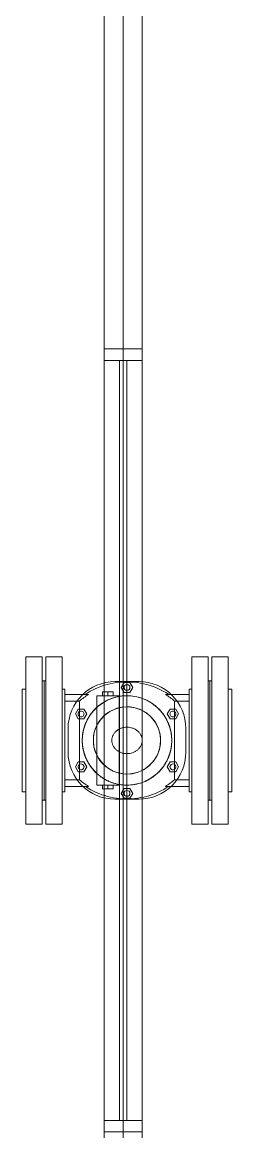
# Model space of a CAD drawing. Header units: millimetres. Extents: x -21807 to 26525, y -2564 to 60640.
# Drawn here: x -16066 to -15791, y 54177 to 55637 of the extents above; entities that cross this region are included whole.
import ezdxf

# ---------------------------------------------------------------- set-up
doc = ezdxf.new("R2010")
doc.units = ezdxf.units.MM
for name, color, linetype, lineweight in [('A-DETL-THIN', 7, 'Continuous', 9), ('A-WALL', 7, 'Continuous', 9), ('P-PIPE', 7, 'Continuous', 5)]:
    doc.layers.add(name, color=color, linetype=linetype, lineweight=lineweight)
doc.layers.add('A-GLAZ', color=7, linetype='Continuous', lineweight=9, true_color=0x00007f)

# ---------------------------------------------------------------- blocks, each defined once
blk = doc.blocks.new('AK_OViewTuongPanel - 1000x1200-V10-MẶT BẰNG PHÂN VÙNG ÁP SUẤT')
at = {"layer": 'A-GLAZ', "color": 7, "lineweight": 13, "true_color": 0xececf5}
for p, q in [((-515, 25), (-500, 25)), ((-500, 25), (-500, 5)), ((500, 25), (515, 25)), ((500, 5), (500, 25)), ((-515, -25), (-515, 0)), ((-500, -5), (-500, 0)), ((-500, 0), (-500, -5)), ((500, 0), (500, -5)), ((500, -5), (500, 0)), ((515, 0), (515, -25))]:
    blk.add_line(p, q, dxfattribs=at)
at = {"layer": 'A-GLAZ', "color": 7, "lineweight": 13, "true_color": 0xf3f3f9}
for p, q in [((-515, 0), (-515, 25)), ((515, 25), (515, 0)), ((-500, 0), (-500, 5)), ((-500, 5), (-500, 0)), ((500, 5), (500, 0)), ((500, 0), (500, 5))]:
    blk.add_line(p, q, dxfattribs=at)
at = {"layer": 'A-GLAZ', "color": 254, "lineweight": 13, "true_color": 0xcccce5}
for p, q in [((-515, 25), (-515, 0)), ((-500, 25), (-515, 25)), ((500, 25), (-500, 25)), ((-500, 0), (-500, 25)), ((515, 25), (500, 25)), ((500, 25), (500, 0)), ((515, 0), (515, 25)), ((500, 5), (-500, 5)), ((-500, 5), (-500, 0)), ((500, 0), (500, 5)), ((500, -5), (-500, -5)), ((500, -25), (-500, -25))]:
    blk.add_line(p, q, dxfattribs=at)
at = {"layer": 'A-GLAZ', "color": 254, "lineweight": 13, "true_color": 0xe0e0ef}
for p, q in [((-500, 25), (500, 25)), ((-500, 5), (500, 5)), ((-500, -5), (-500, -25)), ((500, -25), (500, -5)), ((-500, -25), (-515, -25)), ((515, -25), (500, -25))]:
    blk.add_line(p, q, dxfattribs=at)
at = {"layer": 'A-GLAZ', "color": 9, "lineweight": 13, "true_color": 0xaaaad4}
for p, q in [((-515, 0), (-515, -25)), ((-500, 0), (-500, -5)), ((-500, -25), (-500, 0)), ((-500, -5), (500, -5)), ((500, -5), (500, 0)), ((500, 0), (500, -25)), ((515, -25), (515, 0)), ((-515, -25), (-500, -25)), ((-500, -25), (500, -25)), ((500, -25), (515, -25))]:
    blk.add_line(p, q, dxfattribs=at)
blk = doc.blocks.new('AK-SGS-M3-A_rvt-1-MẶT BẰNG PHÂN VÙNG ÁP SUẤT')
at = {"layer": 'A-WALL', "color": 254, "lineweight": 13, "true_color": 0xcccccc}
for p, q in [((-15908.6, 55206.9), (-15908.6, 58116.9)), ((-15958.6, 55666.9), (-15958.6, 55206.9)), ((-15958.6, 54191.9), (-15958.6, 55191.9)), ((-15908.6, 53016.9), (-15908.6, 54176.9))]:
    blk.add_line(p, q, dxfattribs=at)
at = {"layer": 'A-WALL', "color": 254, "lineweight": 13, "true_color": 0xe0e0e0}
for p, q in [((-15908.6, 55206.9), (-15908.6, 58116.9)), ((-15958.6, 55206.9), (-15933.6, 55206.9)), ((-15958.6, 55191.9), (-15958.6, 55206.9)), ((-15958.6, 55191.9), (-15958.6, 54191.9)), ((-15908.6, 55191.9), (-15908.6, 54191.9)), ((-15958.6, 54176.9), (-15958.6, 54191.9)), ((-15933.6, 54176.9), (-15958.6, 54176.9))]:
    blk.add_line(p, q, dxfattribs=at)
at = {"layer": 'A-WALL', "color": 253, "lineweight": 13, "true_color": 0xaaaaaa}
for p, q in [((-15958.6, 55666.9), (-15958.6, 55206.9)), ((-15958.6, 54176.9), (-15958.6, 51887.3))]:
    blk.add_line(p, q, dxfattribs=at)
at = {"layer": 'A-WALL', "color": 7, "lineweight": 13, "true_color": 0xececec}
for p, q in [((-15958.6, 55206.9), (-15958.6, 55191.9)), ((-15958.6, 55206.9), (-15933.6, 55206.9)), ((-15933.6, 55206.9), (-15908.6, 55206.9)), ((-15908.6, 55206.9), (-15908.6, 55191.9)), ((-15908.6, 54191.9), (-15908.6, 55191.9)), ((-15958.6, 54191.9), (-15958.6, 54176.9)), ((-15908.6, 54191.9), (-15908.6, 54176.9)), ((-15933.6, 54176.9), (-15958.6, 54176.9)), ((-15908.6, 54176.9), (-15933.6, 54176.9))]:
    blk.add_line(p, q, dxfattribs=at)
at = {"layer": 'A-WALL', "color": 7, "lineweight": 13, "true_color": 0xf3f3f3}
for p, q in [((-15933.6, 55206.9), (-15908.6, 55206.9)), ((-15908.6, 55191.9), (-15908.6, 55206.9)), ((-15908.6, 54176.9), (-15908.6, 54191.9)), ((-15908.6, 54176.9), (-15933.6, 54176.9))]:
    blk.add_line(p, q, dxfattribs=at)
at = {"layer": 'A-GLAZ', "color": 9, "lineweight": 13, "true_color": 0xaaaad4, "rotation": 269.9999999999999}
blk.add_blockref('AK_OViewTuongPanel - 1000x1200-V10-MẶT BẰNG PHÂN VÙNG ÁP SUẤT', (-15933.6, 54691.9), dxfattribs=at)
blk = doc.blocks.new('PG_Van1Chieu_DN50 - VAN ĐIỀU ÁP TỰ ĐỘNG-2476268-MẶT BẰNG PHÂN VÙNG ÁP SUẤT')
at = {"layer": 'P-PIPE'}
for p, q in [((-111.5, 110), (-132.9, 110)), ((-132.9, 110), (-132.9, 0)), ((-111.5, 110), (-132.9, 110)), ((-132.9, 110), (-132.9, 0)), ((-111.5, 110), (-111.5, 0)), ((-111.5, 110), (-111.5, 0)), ((-85.1, 110), (-106.5, 110)), ((-106.5, 0), (-106.5, 110)), ((-85.1, 110), (-106.5, 110)), ((-106.5, 0), (-106.5, 110)), ((-85.1, 0), (-85.1, 110)), ((-85.1, 0), (-85.1, 110)), ((-109, 78.6), (-111.5, 78.6)), ((-111.5, 78.6), (-111.5, 0)), ((-109, 78.6), (-111.5, 78.6)), ((-111.5, 78.6), (-111.5, 0)), ((-109, 78.6), (-109, 0)), ((-106.5, 78.6), (-109, 78.6)), ((-109, 0), (-109, 78.6)), ((-109, 78.6), (-109, 0)), ((-106.5, 78.6), (-109, 78.6)), ((-109, 0), (-109, 78.6)), ((-106.5, 78.6), (-106.5, 0)), ((-106.5, 78.6), (-106.5, 0)), ((-5, 77.4), (-15.5, 77.4)), ((-15.5, 77.4), (-5, 77.4)), ((-5, 77.4), (-15.5, 77.4)), ((-15.5, 77.4), (-5, 77.4)), ((-5, 77.4), (-15.5, 77.4)), ((-15.5, 77.4), (-5, 77.4)), ((-5, 77.4), (-15.5, 77.4)), ((-15.5, 77.4), (-5, 77.4)), ((-5, 73.9), (-7.5, 69.7)), ((-7.5, 69.7), (-5, 73.9)), ((-5, 73.9), (-7.5, 69.7)), ((-7.5, 69.7), (-5, 73.9)), ((-5, 73.9), (-7.5, 69.7)), ((-7.5, 69.7), (-5, 73.9)), ((-5, 73.9), (-7.5, 69.7)), ((-7.5, 69.7), (-5, 73.9)), ((-132.9, 67.5), (-137.7, 67.5)), ((-137.7, 67.5), (-137.7, 0)), ((-132.9, 67.5), (-137.7, 67.5)), ((-137.7, 67.5), (-137.7, 0)), ((-132.9, 67.5), (-132.9, 0)), ((-132.9, 67.5), (-132.9, 0)), ((-81.5, 67.5), (-85.1, 67.5)), ((-85.1, 0), (-85.1, 67.5)), ((-81.5, 67.5), (-85.1, 67.5)), ((-85.1, 0), (-85.1, 67.5)), ((-81.5, 0), (-81.5, 67.5)), ((-81.5, 0), (-81.5, 67.5)), ((-81.5, 51.7), (-81.5, 60.5)), ((-81.5, 60.5), (-81.5, 51.7)), ((-81.5, 60.5), (-50.4, 60.5)), ((-81.5, 60.5), (-50.4, 60.5)), ((-81.5, 51.7), (-81.5, 60.5)), ((-81.5, 60.5), (-81.5, 51.7)), ((-81.5, 60.5), (-50.4, 60.5)), ((-81.5, 60.5), (-50.4, 60.5)), ((-39.8, 58.8), (-39.8, -58.8)), ((-10.4, 58.8), (-39.8, 58.8)), ((-10.4, 58.8), (-39.8, 58.8)), ((-39.8, 58.8), (-39.8, -58.8)), ((-10.4, 58.8), (-39.8, 58.8)), ((-10.4, 58.8), (-39.8, 58.8)), ((-25.1, 63.7), (-32, 63.7)), ((-32, 63.7), (-25.1, 63.7)), ((-32, 63.7), (-32, 58.8)), ((-25.1, 63.7), (-32, 63.7)), ((-32, 63.7), (-25.1, 63.7)), ((-32, 63.7), (-32, 58.8)), ((-25.1, 58.8), (-32, 58.8)), ((-32, 58.8), (-25.1, 58.8)), ((-25.1, 58.8), (-32, 58.8)), ((-32, 58.8), (-25.1, 58.8)), ((-25.1, 63.7), (-18.1, 63.7)), ((-18.1, 63.7), (-25.1, 63.7)), ((-25.1, 58.8), (-25.1, 63.7)), ((-25.1, 63.7), (-25.1, 58.8)), ((-25.1, 63.7), (-18.1, 63.7)), ((-18.1, 63.7), (-25.1, 63.7)), ((-25.1, 58.8), (-25.1, 63.7)), ((-25.1, 63.7), (-25.1, 58.8)), ((-25.1, 58.8), (-18.1, 58.8)), ((-18.1, 58.8), (-25.1, 58.8)), ((-25.1, 58.8), (-18.1, 58.8)), ((-18.1, 58.8), (-25.1, 58.8)), ((-18.1, 63.7), (-18.1, 58.8)), ((-18.1, 63.7), (-18.1, 58.8)), ((-10.4, -58.8), (-10.4, 58.8)), ((-10.4, -58.8), (-10.4, 58.8)), ((-7.5, 69.7), (-5, 65.4)), ((-5, 65.4), (-7.5, 69.7)), ((-7.5, 69.7), (-5, 65.4)), ((-5, 65.4), (-7.5, 69.7)), ((-7.5, 69.7), (-5, 65.4)), ((-5, 65.4), (-7.5, 69.7)), ((-7.5, 69.7), (-5, 65.4)), ((-5, 65.4), (-7.5, 69.7)), ((-137.7, 50), (-137.7, 0)), ((-137.7, 50), (-137.7, 0)), ((-109, 0), (-109, 50)), ((-109, 0), (-109, 50)), ((-109, 0), (-109, 50)), ((-109, 0), (-109, 50)), ((-81.5, 51.7), (-81.5, 0)), ((-81.5, 51.7), (-81.5, 0)), ((-62.6, 51.7), (-81.5, 51.7)), ((-81.5, 51.7), (-62.6, 51.7)), ((-81.5, 51.7), (-81.5, 0)), ((-81.5, 51.7), (-81.5, 0)), ((-62.6, 51.7), (-81.5, 51.7)), ((-81.5, 51.7), (-62.6, 51.7)), ((-81.5, 0), (-81.5, 50)), ((-81.5, 0), (-81.5, 50)), ((-62.6, 0), (-62.6, 51.7)), ((-62.6, 0), (-62.6, 51.7)), ((-62.6, 0), (-62.6, 51.7)), ((-62.6, 0), (-62.6, 51.7)), ((-64.1, 41.3), (-67.8, 34.8)), ((-67.8, 34.8), (-64.1, 41.3)), ((-64.1, 41.3), (-67.8, 34.8)), ((-67.8, 34.8), (-64.1, 41.3)), ((-64.1, 41.3), (-67.8, 34.8)), ((-67.8, 34.8), (-64.1, 41.3)), ((-64.1, 41.3), (-67.8, 34.8)), ((-67.8, 34.8), (-64.1, 41.3)), ((-67.8, 34.8), (-64.1, 28.4)), ((-64.1, 28.4), (-67.8, 34.8)), ((-67.8, 34.8), (-64.1, 28.4)), ((-64.1, 28.4), (-67.8, 34.8)), ((-67.8, 34.8), (-64.1, 28.4)), ((-64.1, 28.4), (-67.8, 34.8)), ((-67.8, 34.8), (-64.1, 28.4)), ((-64.1, 28.4), (-67.8, 34.8)), ((-56.6, 41.3), (-64.1, 41.3)), ((-64.1, 41.3), (-56.6, 41.3)), ((-56.6, 41.3), (-64.1, 41.3)), ((-64.1, 41.3), (-56.6, 41.3)), ((-56.6, 41.3), (-64.1, 41.3)), ((-64.1, 41.3), (-56.6, 41.3)), ((-56.6, 41.3), (-64.1, 41.3)), ((-64.1, 41.3), (-56.6, 41.3)), ((-52.9, 34.8), (-56.6, 41.3)), ((-56.6, 41.3), (-52.9, 34.8)), ((-52.9, 34.8), (-56.6, 41.3)), ((-56.6, 41.3), (-52.9, 34.8)), ((-52.9, 34.8), (-56.6, 41.3)), ((-56.6, 41.3), (-52.9, 34.8)), ((-52.9, 34.8), (-56.6, 41.3)), ((-56.6, 41.3), (-52.9, 34.8)), ((-56.6, 28.4), (-52.9, 34.8)), ((-52.9, 34.8), (-56.6, 28.4)), ((-56.6, 28.4), (-52.9, 34.8)), ((-52.9, 34.8), (-56.6, 28.4)), ((-56.6, 28.4), (-52.9, 34.8)), ((-52.9, 34.8), (-56.6, 28.4)), ((-56.6, 28.4), (-52.9, 34.8)), ((-52.9, 34.8), (-56.6, 28.4)), ((-77.4, 15.5), (-77.4, -15.5)), ((-77.4, -15.5), (-77.4, 15.5)), ((-77.4, 15.5), (-77.4, -15.5)), ((-77.4, -15.5), (-77.4, 15.5)), ((-77.4, 15.5), (-77.4, -15.5)), ((-77.4, -15.5), (-77.4, 15.5)), ((-77.4, 15.5), (-77.4, -15.5)), ((-77.4, -15.5), (-77.4, 15.5)), ((-64.1, 28.4), (-56.6, 28.4)), ((-56.6, 28.4), (-64.1, 28.4)), ((-64.1, 28.4), (-56.6, 28.4)), ((-56.6, 28.4), (-64.1, 28.4)), ((-64.1, 28.4), (-56.6, 28.4)), ((-56.6, 28.4), (-64.1, 28.4)), ((-64.1, 28.4), (-56.6, 28.4)), ((-56.6, 28.4), (-64.1, 28.4)), ((-81.5, 0), (-81.5, -51.7)), ((-81.5, 0), (-81.5, -51.7)), ((-62.6, -51.7), (-62.6, 0)), ((-62.6, -51.7), (-62.6, 0)), ((-137.7, 0), (-137.7, -50)), ((-137.7, -67.5), (-137.7, 0)), ((-137.7, 0), (-137.7, -50)), ((-137.7, -67.5), (-137.7, 0)), ((-132.9, 0), (-132.9, -67.5)), ((-132.9, -110), (-132.9, 0)), ((-132.9, 0), (-132.9, -67.5)), ((-132.9, -110), (-132.9, 0)), ((-111.5, 0), (-111.5, -110)), ((-111.5, -78.6), (-111.5, 0)), ((-111.5, 0), (-111.5, -110)), ((-111.5, -78.6), (-111.5, 0)), ((-109, 0), (-109, -78.6)), ((-109, -50), (-109, 0)), ((-109, 0), (-109, -50)), ((-109, -78.6), (-109, 0)), ((-109, 0), (-109, -78.6)), ((-109, -50), (-109, 0)), ((-109, 0), (-109, -50)), ((-109, -78.6), (-109, 0)), ((-106.5, 0), (-106.5, -78.6)), ((-106.5, -110), (-106.5, 0)), ((-106.5, 0), (-106.5, -78.6)), ((-106.5, -110), (-106.5, 0)), ((-85.1, 0), (-85.1, -110)), ((-85.1, -67.5), (-85.1, 0)), ((-85.1, 0), (-85.1, -110)), ((-85.1, -67.5), (-85.1, 0)), ((-81.5, 0), (-81.5, -67.5)), ((-81.5, -50), (-81.5, 0)), ((-81.5, 0), (-81.5, -51.7)), ((-81.5, 0), (-81.5, -67.5)), ((-81.5, -50), (-81.5, 0)), ((-81.5, 0), (-81.5, -51.7)), ((-62.6, -51.7), (-62.6, 0)), ((-62.6, -51.7), (-62.6, 0)), ((-64.1, -28.4), (-67.8, -34.8)), ((-67.8, -34.8), (-64.1, -28.4)), ((-64.1, -28.4), (-67.8, -34.8)), ((-67.8, -34.8), (-64.1, -28.4)), ((-64.1, -28.4), (-67.8, -34.8)), ((-67.8, -34.8), (-64.1, -28.4)), ((-64.1, -28.4), (-67.8, -34.8)), ((-67.8, -34.8), (-64.1, -28.4)), ((-56.6, -28.4), (-64.1, -28.4)), ((-64.1, -28.4), (-56.6, -28.4)), ((-56.6, -28.4), (-64.1, -28.4)), ((-64.1, -28.4), (-56.6, -28.4)), ((-56.6, -28.4), (-64.1, -28.4)), ((-64.1, -28.4), (-56.6, -28.4)), ((-56.6, -28.4), (-64.1, -28.4)), ((-64.1, -28.4), (-56.6, -28.4)), ((-52.9, -34.8), (-56.6, -28.4)), ((-56.6, -28.4), (-52.9, -34.8)), ((-52.9, -34.8), (-56.6, -28.4)), ((-56.6, -28.4), (-52.9, -34.8)), ((-52.9, -34.8), (-56.6, -28.4)), ((-56.6, -28.4), (-52.9, -34.8)), ((-52.9, -34.8), (-56.6, -28.4)), ((-56.6, -28.4), (-52.9, -34.8)), ((-67.8, -34.8), (-64.1, -41.3)), ((-64.1, -41.3), (-67.8, -34.8)), ((-67.8, -34.8), (-64.1, -41.3)), ((-64.1, -41.3), (-67.8, -34.8)), ((-67.8, -34.8), (-64.1, -41.3)), ((-64.1, -41.3), (-67.8, -34.8)), ((-67.8, -34.8), (-64.1, -41.3)), ((-64.1, -41.3), (-67.8, -34.8)), ((-64.1, -41.3), (-56.6, -41.3)), ((-56.6, -41.3), (-64.1, -41.3)), ((-64.1, -41.3), (-56.6, -41.3)), ((-56.6, -41.3), (-64.1, -41.3)), ((-64.1, -41.3), (-56.6, -41.3)), ((-56.6, -41.3), (-64.1, -41.3)), ((-64.1, -41.3), (-56.6, -41.3)), ((-56.6, -41.3), (-64.1, -41.3)), ((-56.6, -41.3), (-52.9, -34.8)), ((-52.9, -34.8), (-56.6, -41.3)), ((-56.6, -41.3), (-52.9, -34.8)), ((-52.9, -34.8), (-56.6, -41.3)), ((-56.6, -41.3), (-52.9, -34.8)), ((-52.9, -34.8), (-56.6, -41.3)), ((-56.6, -41.3), (-52.9, -34.8)), ((-52.9, -34.8), (-56.6, -41.3)), ((-81.5, -51.7), (-81.5, -60.5)), ((-81.5, -60.5), (-81.5, -51.7)), ((-62.6, -51.7), (-81.5, -51.7)), ((-81.5, -51.7), (-62.6, -51.7)), ((-81.5, -51.7), (-81.5, -60.5)), ((-81.5, -60.5), (-81.5, -51.7)), ((-62.6, -51.7), (-81.5, -51.7)), ((-81.5, -51.7), (-62.6, -51.7)), ((-137.7, -67.5), (-132.9, -67.5)), ((-137.7, -67.5), (-132.9, -67.5)), ((-85.1, -67.5), (-81.5, -67.5)), ((-85.1, -67.5), (-81.5, -67.5)), ((-81.5, -60.5), (-50.4, -60.5)), ((-81.5, -60.5), (-50.4, -60.5)), ((-81.5, -60.5), (-50.4, -60.5)), ((-81.5, -60.5), (-50.4, -60.5)), ((-39.8, -58.8), (-10.4, -58.8)), ((-39.8, -58.8), (-10.4, -58.8)), ((-39.8, -58.8), (-10.4, -58.8)), ((-39.8, -58.8), (-10.4, -58.8)), ((-25.1, -58.8), (-32, -58.8)), ((-32, -58.8), (-25.1, -58.8)), ((-32, -58.8), (-32, -63.7)), ((-25.1, -58.8), (-32, -58.8)), ((-32, -58.8), (-25.1, -58.8)), ((-32, -58.8), (-32, -63.7)), ((-25.1, -63.7), (-32, -63.7)), ((-32, -63.7), (-25.1, -63.7)), ((-25.1, -63.7), (-32, -63.7)), ((-32, -63.7), (-25.1, -63.7)), ((-25.1, -58.8), (-18.1, -58.8)), ((-18.1, -58.8), (-25.1, -58.8)), ((-25.1, -63.7), (-25.1, -58.8)), ((-25.1, -58.8), (-25.1, -63.7)), ((-25.1, -58.8), (-18.1, -58.8)), ((-18.1, -58.8), (-25.1, -58.8)), ((-25.1, -63.7), (-25.1, -58.8)), ((-25.1, -58.8), (-25.1, -63.7)), ((-25.1, -63.7), (-18.1, -63.7)), ((-18.1, -63.7), (-25.1, -63.7)), ((-25.1, -63.7), (-18.1, -63.7)), ((-18.1, -63.7), (-25.1, -63.7)), ((-18.1, -58.8), (-18.1, -63.7)), ((-18.1, -58.8), (-18.1, -63.7)), ((-5, -65.4), (-7.5, -69.7)), ((-7.5, -69.7), (-5, -65.4)), ((-5, -65.4), (-7.5, -69.7)), ((-7.5, -69.7), (-5, -65.4)), ((-5, -65.4), (-7.5, -69.7)), ((-7.5, -69.7), (-5, -65.4)), ((-5, -65.4), (-7.5, -69.7)), ((-7.5, -69.7), (-5, -65.4)), ((-7.5, -69.7), (-5, -73.9)), ((-5, -73.9), (-7.5, -69.7)), ((-7.5, -69.7), (-5, -73.9)), ((-5, -73.9), (-7.5, -69.7)), ((-7.5, -69.7), (-5, -73.9)), ((-5, -73.9), (-7.5, -69.7)), ((-7.5, -69.7), (-5, -73.9)), ((-5, -73.9), (-7.5, -69.7)), ((-111.5, -78.6), (-109, -78.6)), ((-111.5, -78.6), (-109, -78.6)), ((-109, -78.6), (-106.5, -78.6)), ((-109, -78.6), (-106.5, -78.6)), ((-15.5, -77.4), (-5, -77.4)), ((-5, -77.4), (-15.5, -77.4)), ((-15.5, -77.4), (-5, -77.4)), ((-5, -77.4), (-15.5, -77.4)), ((-15.5, -77.4), (-5, -77.4)), ((-5, -77.4), (-15.5, -77.4)), ((-15.5, -77.4), (-5, -77.4)), ((-5, -77.4), (-15.5, -77.4)), ((-132.9, -110), (-111.5, -110)), ((-132.9, -110), (-111.5, -110)), ((-106.5, -110), (-85.1, -110)), ((-106.5, -110), (-85.1, -110))]:
    blk.add_line(p, q, dxfattribs=at)
at = {"layer": 'P-PIPE', "color": 251, "true_color": 0x666666}
for p, q in [((106.5, 110), (85.1, 110)), ((85.1, 0), (85.1, 110)), ((106.5, 110), (85.1, 110)), ((85.1, 0), (85.1, 110)), ((106.5, 110), (106.5, 0)), ((106.5, 110), (106.5, 0)), ((132.9, 110), (111.5, 110)), ((111.5, 0), (111.5, 110)), ((132.9, 110), (111.5, 110)), ((111.5, 0), (111.5, 110)), ((132.9, 110), (132.9, 0)), ((132.9, 110), (132.9, 0)), ((15.5, 77.4), (-5, 77.4)), ((-5, 77.4), (15.5, 77.4)), ((15.5, 77.4), (-5, 77.4)), ((-5, 77.4), (15.5, 77.4)), ((15.5, 77.4), (-5, 77.4)), ((-5, 77.4), (15.5, 77.4)), ((15.5, 77.4), (-5, 77.4)), ((-5, 77.4), (15.5, 77.4)), ((-3.7, 76.1), (-5, 73.9)), ((-5, 73.9), (-3.7, 76.1)), ((-3.7, 76.1), (-5, 73.9)), ((-5, 73.9), (-3.7, 76.1)), ((-3.7, 76.1), (-5, 73.9)), ((-5, 73.9), (-3.7, 76.1)), ((-3.7, 76.1), (-5, 73.9)), ((-5, 73.9), (-3.7, 76.1)), ((3.7, 76.1), (-3.7, 76.1)), ((-3.7, 76.1), (3.7, 76.1)), ((3.7, 76.1), (-3.7, 76.1)), ((-3.7, 76.1), (3.7, 76.1)), ((3.7, 76.1), (-3.7, 76.1)), ((-3.7, 76.1), (3.7, 76.1)), ((3.7, 76.1), (-3.7, 76.1)), ((-3.7, 76.1), (3.7, 76.1)), ((7.5, 69.7), (3.7, 76.1)), ((3.7, 76.1), (7.5, 69.7)), ((7.5, 69.7), (3.7, 76.1)), ((3.7, 76.1), (7.5, 69.7)), ((7.5, 69.7), (3.7, 76.1)), ((3.7, 76.1), (7.5, 69.7)), ((7.5, 69.7), (3.7, 76.1)), ((3.7, 76.1), (7.5, 69.7)), ((109, 78.6), (106.5, 78.6)), ((106.5, 0), (106.5, 78.6)), ((109, 78.6), (106.5, 78.6)), ((106.5, 0), (106.5, 78.6)), ((111.5, 78.6), (109, 78.6)), ((109, 0), (109, 78.6)), ((109, 78.6), (109, 0)), ((111.5, 78.6), (109, 78.6)), ((109, 0), (109, 78.6)), ((109, 78.6), (109, 0)), ((111.5, 78.6), (111.5, 0)), ((111.5, 78.6), (111.5, 0)), ((-5, 65.4), (-3.7, 63.2)), ((-3.7, 63.2), (-5, 65.4)), ((-5, 65.4), (-3.7, 63.2)), ((-3.7, 63.2), (-5, 65.4)), ((-5, 65.4), (-3.7, 63.2)), ((-3.7, 63.2), (-5, 65.4)), ((-5, 65.4), (-3.7, 63.2)), ((-3.7, 63.2), (-5, 65.4)), ((-3.7, 63.2), (3.7, 63.2)), ((3.7, 63.2), (-3.7, 63.2)), ((-3.7, 63.2), (3.7, 63.2)), ((3.7, 63.2), (-3.7, 63.2)), ((-3.7, 63.2), (3.7, 63.2)), ((3.7, 63.2), (-3.7, 63.2)), ((-3.7, 63.2), (3.7, 63.2)), ((3.7, 63.2), (-3.7, 63.2)), ((3.7, 63.2), (7.5, 69.7)), ((7.5, 69.7), (3.7, 63.2)), ((3.7, 63.2), (7.5, 69.7)), ((7.5, 69.7), (3.7, 63.2)), ((3.7, 63.2), (7.5, 69.7)), ((7.5, 69.7), (3.7, 63.2)), ((3.7, 63.2), (7.5, 69.7)), ((7.5, 69.7), (3.7, 63.2)), ((50.4, 60.5), (81.5, 60.5)), ((50.4, 60.5), (81.5, 60.5)), ((50.4, 60.5), (81.5, 60.5)), ((50.4, 60.5), (81.5, 60.5)), ((85.1, 67.5), (81.5, 67.5)), ((81.5, 0), (81.5, 67.5)), ((85.1, 67.5), (81.5, 67.5)), ((81.5, 0), (81.5, 67.5)), ((81.5, 51.7), (81.5, 60.5)), ((81.5, 60.5), (81.5, 51.7)), ((81.5, 51.7), (81.5, 60.5)), ((81.5, 60.5), (81.5, 51.7)), ((85.1, 67.5), (85.1, 0)), ((85.1, 67.5), (85.1, 0)), ((137.7, 67.5), (132.9, 67.5)), ((132.9, 0), (132.9, 67.5)), ((137.7, 67.5), (132.9, 67.5)), ((132.9, 0), (132.9, 67.5)), ((137.7, 67.5), (137.7, 0)), ((137.7, 67.5), (137.7, 0)), ((62.6, 51.7), (62.6, 0)), ((62.6, 51.7), (62.6, 0)), ((81.5, 51.7), (62.6, 51.7)), ((62.6, 51.7), (81.5, 51.7)), ((62.6, 51.7), (62.6, 0)), ((62.6, 51.7), (62.6, 0)), ((81.5, 51.7), (62.6, 51.7)), ((62.6, 51.7), (81.5, 51.7)), ((81.5, 0), (81.5, 51.7)), ((81.5, 0), (81.5, 51.7)), ((81.5, 0), (81.5, 51.7)), ((81.5, 0), (81.5, 51.7)), ((81.5, 50), (81.5, 0)), ((81.5, 50), (81.5, 0)), ((109, 50), (109, 0)), ((109, 0), (109, 50)), ((109, 50), (109, 0)), ((109, 0), (109, 50)), ((137.7, 0), (137.7, 50)), ((137.7, 0), (137.7, 50)), ((56.6, 41.3), (52.9, 34.8)), ((52.9, 34.8), (56.6, 41.3)), ((56.6, 41.3), (52.9, 34.8)), ((52.9, 34.8), (56.6, 41.3)), ((56.6, 41.3), (52.9, 34.8)), ((52.9, 34.8), (56.6, 41.3)), ((56.6, 41.3), (52.9, 34.8)), ((52.9, 34.8), (56.6, 41.3)), ((52.9, 34.8), (56.6, 28.4)), ((56.6, 28.4), (52.9, 34.8)), ((52.9, 34.8), (56.6, 28.4)), ((56.6, 28.4), (52.9, 34.8)), ((52.9, 34.8), (56.6, 28.4)), ((56.6, 28.4), (52.9, 34.8)), ((52.9, 34.8), (56.6, 28.4)), ((56.6, 28.4), (52.9, 34.8)), ((64.1, 41.3), (56.6, 41.3)), ((56.6, 41.3), (64.1, 41.3)), ((64.1, 41.3), (56.6, 41.3)), ((56.6, 41.3), (64.1, 41.3)), ((64.1, 41.3), (56.6, 41.3)), ((56.6, 41.3), (64.1, 41.3)), ((64.1, 41.3), (56.6, 41.3)), ((56.6, 41.3), (64.1, 41.3)), ((67.8, 34.8), (64.1, 41.3)), ((64.1, 41.3), (67.8, 34.8)), ((67.8, 34.8), (64.1, 41.3)), ((64.1, 41.3), (67.8, 34.8)), ((67.8, 34.8), (64.1, 41.3)), ((64.1, 41.3), (67.8, 34.8)), ((67.8, 34.8), (64.1, 41.3)), ((64.1, 41.3), (67.8, 34.8)), ((64.1, 28.4), (67.8, 34.8)), ((67.8, 34.8), (64.1, 28.4)), ((64.1, 28.4), (67.8, 34.8)), ((67.8, 34.8), (64.1, 28.4)), ((64.1, 28.4), (67.8, 34.8)), ((67.8, 34.8), (64.1, 28.4)), ((64.1, 28.4), (67.8, 34.8)), ((67.8, 34.8), (64.1, 28.4)), ((56.6, 28.4), (64.1, 28.4)), ((64.1, 28.4), (56.6, 28.4)), ((56.6, 28.4), (64.1, 28.4)), ((64.1, 28.4), (56.6, 28.4)), ((56.6, 28.4), (64.1, 28.4)), ((64.1, 28.4), (56.6, 28.4)), ((56.6, 28.4), (64.1, 28.4)), ((64.1, 28.4), (56.6, 28.4)), ((77.4, -15.5), (77.4, 15.5)), ((77.4, 15.5), (77.4, -15.5)), ((77.4, -15.5), (77.4, 15.5)), ((77.4, 15.5), (77.4, -15.5)), ((77.4, -15.5), (77.4, 15.5)), ((77.4, 15.5), (77.4, -15.5)), ((77.4, -15.5), (77.4, 15.5)), ((77.4, 15.5), (77.4, -15.5)), ((62.6, 0), (62.6, -51.7)), ((62.6, 0), (62.6, -51.7)), ((62.6, 0), (62.6, -51.7)), ((62.6, 0), (62.6, -51.7)), ((81.5, 0), (81.5, -50)), ((81.5, 0), (81.5, -67.5)), ((81.5, -51.7), (81.5, 0)), ((81.5, 0), (81.5, -50)), ((81.5, 0), (81.5, -67.5)), ((81.5, -51.7), (81.5, 0)), ((85.1, 0), (85.1, -67.5)), ((85.1, 0), (85.1, -110)), ((85.1, 0), (85.1, -67.5)), ((85.1, 0), (85.1, -110)), ((106.5, -78.6), (106.5, 0)), ((106.5, 0), (106.5, -110)), ((106.5, -78.6), (106.5, 0)), ((106.5, 0), (106.5, -110)), ((109, -78.6), (109, 0)), ((109, 0), (109, -50)), ((109, 0), (109, -78.6)), ((109, 0), (109, -50)), ((109, -78.6), (109, 0)), ((109, 0), (109, -50)), ((109, 0), (109, -78.6)), ((109, 0), (109, -50)), ((111.5, -110), (111.5, 0)), ((111.5, -78.6), (111.5, 0)), ((111.5, -110), (111.5, 0)), ((111.5, -78.6), (111.5, 0)), ((132.9, -67.5), (132.9, 0)), ((132.9, -110), (132.9, 0)), ((132.9, -67.5), (132.9, 0)), ((132.9, -110), (132.9, 0)), ((137.7, -50), (137.7, 0)), ((137.7, -67.5), (137.7, 0)), ((137.7, -50), (137.7, 0)), ((137.7, -67.5), (137.7, 0)), ((81.5, -51.7), (81.5, 0)), ((81.5, -51.7), (81.5, 0)), ((56.6, -28.4), (52.9, -34.8)), ((52.9, -34.8), (56.6, -28.4)), ((56.6, -28.4), (52.9, -34.8)), ((52.9, -34.8), (56.6, -28.4)), ((56.6, -28.4), (52.9, -34.8)), ((52.9, -34.8), (56.6, -28.4)), ((56.6, -28.4), (52.9, -34.8)), ((52.9, -34.8), (56.6, -28.4)), ((64.1, -28.4), (56.6, -28.4)), ((56.6, -28.4), (64.1, -28.4)), ((64.1, -28.4), (56.6, -28.4)), ((56.6, -28.4), (64.1, -28.4)), ((64.1, -28.4), (56.6, -28.4)), ((56.6, -28.4), (64.1, -28.4)), ((64.1, -28.4), (56.6, -28.4)), ((56.6, -28.4), (64.1, -28.4)), ((67.8, -34.8), (64.1, -28.4)), ((64.1, -28.4), (67.8, -34.8)), ((67.8, -34.8), (64.1, -28.4)), ((64.1, -28.4), (67.8, -34.8)), ((67.8, -34.8), (64.1, -28.4)), ((64.1, -28.4), (67.8, -34.8)), ((67.8, -34.8), (64.1, -28.4)), ((64.1, -28.4), (67.8, -34.8)), ((52.9, -34.8), (56.6, -41.3)), ((56.6, -41.3), (52.9, -34.8)), ((52.9, -34.8), (56.6, -41.3)), ((56.6, -41.3), (52.9, -34.8)), ((52.9, -34.8), (56.6, -41.3)), ((56.6, -41.3), (52.9, -34.8)), ((52.9, -34.8), (56.6, -41.3)), ((56.6, -41.3), (52.9, -34.8)), ((56.6, -41.3), (64.1, -41.3)), ((64.1, -41.3), (56.6, -41.3)), ((56.6, -41.3), (64.1, -41.3)), ((64.1, -41.3), (56.6, -41.3)), ((56.6, -41.3), (64.1, -41.3)), ((64.1, -41.3), (56.6, -41.3)), ((56.6, -41.3), (64.1, -41.3)), ((64.1, -41.3), (56.6, -41.3)), ((64.1, -41.3), (67.8, -34.8)), ((67.8, -34.8), (64.1, -41.3)), ((64.1, -41.3), (67.8, -34.8)), ((67.8, -34.8), (64.1, -41.3)), ((64.1, -41.3), (67.8, -34.8)), ((67.8, -34.8), (64.1, -41.3)), ((64.1, -41.3), (67.8, -34.8)), ((67.8, -34.8), (64.1, -41.3)), ((81.5, -51.7), (62.6, -51.7)), ((62.6, -51.7), (81.5, -51.7)), ((81.5, -51.7), (62.6, -51.7)), ((62.6, -51.7), (81.5, -51.7)), ((81.5, -51.7), (81.5, -60.5)), ((81.5, -60.5), (81.5, -51.7)), ((81.5, -51.7), (81.5, -60.5)), ((81.5, -60.5), (81.5, -51.7)), ((-3.7, -63.2), (-5, -65.4)), ((-5, -65.4), (-3.7, -63.2)), ((-3.7, -63.2), (-5, -65.4)), ((-5, -65.4), (-3.7, -63.2)), ((-3.7, -63.2), (-5, -65.4)), ((-5, -65.4), (-3.7, -63.2)), ((-3.7, -63.2), (-5, -65.4)), ((-5, -65.4), (-3.7, -63.2)), ((3.7, -63.2), (-3.7, -63.2)), ((-3.7, -63.2), (3.7, -63.2)), ((3.7, -63.2), (-3.7, -63.2)), ((-3.7, -63.2), (3.7, -63.2)), ((3.7, -63.2), (-3.7, -63.2)), ((-3.7, -63.2), (3.7, -63.2)), ((3.7, -63.2), (-3.7, -63.2)), ((-3.7, -63.2), (3.7, -63.2)), ((7.5, -69.7), (3.7, -63.2)), ((3.7, -63.2), (7.5, -69.7)), ((7.5, -69.7), (3.7, -63.2)), ((3.7, -63.2), (7.5, -69.7)), ((7.5, -69.7), (3.7, -63.2)), ((3.7, -63.2), (7.5, -69.7)), ((7.5, -69.7), (3.7, -63.2)), ((3.7, -63.2), (7.5, -69.7)), ((3.7, -76.1), (7.5, -69.7)), ((7.5, -69.7), (3.7, -76.1)), ((3.7, -76.1), (7.5, -69.7)), ((7.5, -69.7), (3.7, -76.1)), ((3.7, -76.1), (7.5, -69.7)), ((7.5, -69.7), (3.7, -76.1)), ((3.7, -76.1), (7.5, -69.7)), ((7.5, -69.7), (3.7, -76.1)), ((50.4, -60.5), (81.5, -60.5)), ((50.4, -60.5), (81.5, -60.5)), ((50.4, -60.5), (81.5, -60.5)), ((50.4, -60.5), (81.5, -60.5)), ((81.5, -67.5), (85.1, -67.5)), ((81.5, -67.5), (85.1, -67.5)), ((132.9, -67.5), (137.7, -67.5)), ((132.9, -67.5), (137.7, -67.5)), ((-5, -73.9), (-3.7, -76.1)), ((-3.7, -76.1), (-5, -73.9)), ((-5, -73.9), (-3.7, -76.1)), ((-3.7, -76.1), (-5, -73.9)), ((-5, -73.9), (-3.7, -76.1)), ((-3.7, -76.1), (-5, -73.9)), ((-5, -73.9), (-3.7, -76.1)), ((-3.7, -76.1), (-5, -73.9)), ((-5, -77.4), (15.5, -77.4)), ((15.5, -77.4), (-5, -77.4)), ((-5, -77.4), (15.5, -77.4)), ((15.5, -77.4), (-5, -77.4)), ((-5, -77.4), (15.5, -77.4)), ((15.5, -77.4), (-5, -77.4)), ((-5, -77.4), (15.5, -77.4)), ((15.5, -77.4), (-5, -77.4)), ((-3.7, -76.1), (3.7, -76.1)), ((3.7, -76.1), (-3.7, -76.1)), ((-3.7, -76.1), (3.7, -76.1)), ((3.7, -76.1), (-3.7, -76.1)), ((-3.7, -76.1), (3.7, -76.1)), ((3.7, -76.1), (-3.7, -76.1)), ((-3.7, -76.1), (3.7, -76.1)), ((3.7, -76.1), (-3.7, -76.1)), ((106.5, -78.6), (109, -78.6)), ((106.5, -78.6), (109, -78.6)), ((109, -78.6), (111.5, -78.6)), ((109, -78.6), (111.5, -78.6)), ((85.1, -110), (106.5, -110)), ((85.1, -110), (106.5, -110)), ((111.5, -110), (132.9, -110)), ((111.5, -110), (132.9, -110))]:
    blk.add_line(p, q, dxfattribs=at)
at = {"layer": 'P-PIPE', "flags": 128}
for points in [[(-55, 60.5), (-51.6, 62.6), (-48.2, 64.6), (-44.6, 66.5), (-41, 68.2), (-37.3, 69.8), (-33.6, 71.2), (-29.8, 72.5), (-26, 73.6), (-22.1, 74.5), (-18.2, 75.3), (-14.2, 76), (-10.2, 76.5), (-6.3, 76.8)], [(-55, 60.5), (-51.6, 62.6), (-48.2, 64.6), (-44.6, 66.5), (-41, 68.2), (-37.3, 69.8), (-33.6, 71.2), (-29.8, 72.5), (-26, 73.6), (-22.1, 74.5), (-18.2, 75.3), (-14.2, 76), (-10.2, 76.5), (-6.3, 76.8)], [(-5, 43.8), (-6.6, 43.8), (-14.7, 41.7), (-22.4, 38.2), (-29.2, 33.2), (-35, 27.1), (-39.5, 19.9), (-42.6, 12.1), (-43.8, 5.9), (-44.2, 0)], [(-5, 43.8), (-6.6, 43.8), (-14.7, 41.7), (-22.4, 38.2), (-29.2, 33.2), (-35, 27.1), (-39.5, 19.9), (-42.6, 12.1), (-43.8, 5.9), (-44.2, 0)], [(-44.2, 0), (-43.4, -8.4), (-41.1, -16.5), (-37.2, -24), (-31.9, -30.6), (-25.5, -36.1), (-18.2, -40.3), (-10.2, -43), (-5, -43.8)], [(-44.2, 0), (-43.4, -8.4), (-41.1, -16.5), (-37.2, -24), (-31.9, -30.6), (-25.5, -36.1), (-18.2, -40.3), (-10.2, -43), (-5, -43.8)], [(-5.7, -76.8), (-9.7, -76.5), (-13.7, -76.1), (-17.6, -75.4), (-21.6, -74.6), (-25.5, -73.7), (-29.3, -72.6), (-33.1, -71.4), (-36.8, -70), (-40.5, -68.4), (-44.2, -66.7), (-47.7, -64.9), (-51.2, -62.9), (-54.6, -60.8), (-55, -60.5)], [(-5.7, -76.8), (-9.7, -76.5), (-13.7, -76.1), (-17.6, -75.4), (-21.6, -74.6), (-25.5, -73.7), (-29.3, -72.6), (-33.1, -71.4), (-36.8, -70), (-40.5, -68.4), (-44.2, -66.7), (-47.7, -64.9), (-51.2, -62.9), (-54.6, -60.8), (-55, -60.5)]]:
    blk.add_lwpolyline(points, dxfattribs=at)
at = {"layer": 'P-PIPE', "color": 251, "true_color": 0x666666, "flags": 128}
for points in [[(-5, 76.9), (-2.3, 77), (1.7, 77), (5.7, 76.8), (9.7, 76.5), (13.7, 76.1), (17.6, 75.4), (21.6, 74.6), (25.5, 73.7), (29.3, 72.6), (33.1, 71.4), (36.8, 70), (40.5, 68.4), (44.2, 66.7), (47.7, 64.9), (51.2, 62.9), (54.6, 60.8), (55, 60.5)], [(-5, 76.9), (-2.3, 77), (1.7, 77), (5.7, 76.8), (9.7, 76.5), (13.7, 76.1), (17.6, 75.4), (21.6, 74.6), (25.5, 73.7), (29.3, 72.6), (33.1, 71.4), (36.8, 70), (40.5, 68.4), (44.2, 66.7), (47.7, 64.9), (51.2, 62.9), (54.6, 60.8), (55, 60.5)], [(44.2, 0), (43.4, 8.4), (41.1, 16.5), (37.2, 24), (31.9, 30.6), (25.5, 36.1), (18.2, 40.3), (10.2, 43), (1.9, 44.2), (-5, 43.8)], [(44.2, 0), (43.4, 8.4), (41.1, 16.5), (37.2, 24), (31.9, 30.6), (25.5, 36.1), (18.2, 40.3), (10.2, 43), (1.9, 44.2), (-5, 43.8)], [(-5, -43.8), (-1.9, -44.2), (6.6, -43.8), (14.7, -41.7), (22.4, -38.2), (29.2, -33.2), (35, -27.1), (39.5, -19.9), (42.6, -12.1), (43.8, -5.9), (44.2, 0)], [(-5, -43.8), (-1.9, -44.2), (6.6, -43.8), (14.7, -41.7), (22.4, -38.2), (29.2, -33.2), (35, -27.1), (39.5, -19.9), (42.6, -12.1), (43.8, -5.9), (44.2, 0)], [(55, -60.5), (51.6, -62.6), (48.2, -64.6), (44.6, -66.5), (41, -68.2), (37.3, -69.8), (33.6, -71.2), (29.8, -72.5), (26, -73.6), (22.1, -74.5), (18.2, -75.3), (14.2, -76), (10.2, -76.5), (6.3, -76.8), (2.3, -77), (-1.7, -77), (-5, -76.9)], [(55, -60.5), (51.6, -62.6), (48.2, -64.6), (44.6, -66.5), (41, -68.2), (37.3, -69.8), (33.6, -71.2), (29.8, -72.5), (26, -73.6), (22.1, -74.5), (18.2, -75.3), (14.2, -76), (10.2, -76.5), (6.3, -76.8), (2.3, -77), (-1.7, -77), (-5, -76.9)]]:
    blk.add_lwpolyline(points, dxfattribs=at)
at = {"layer": 'P-PIPE'}
for centre, radius, start, end in [((-15.5, 15.5), 61.9, 90, 180), ((-15.5, 15.5), 61.9, 90, 180), ((-15.5, 15.5), 61.9, 90, 180), ((-15.5, 15.5), 61.9, 90, 180), ((-15.5, 15.5), 61.9, 90, 180), ((-15.5, 15.5), 61.9, 90, 180), ((-15.5, 15.5), 61.9, 90, 180), ((-15.5, 15.5), 61.9, 90, 180), ((0, 0), 58.8, 94.9246, 180), ((0, 0), 58.8, 94.9246, 180), ((0, 0), 44.2, 96.5497, 180), ((0, 0), 44.2, 96.5497, 180), ((0, 0), 44.2, 96.5497, 180), ((0, 0), 44.2, 96.5497, 180), ((-60.3, 34.8), 3.87, 60, 240), ((-60.3, 34.8), 3.87, 60, 240), ((-60.3, 34.8), 3.87, 60, 240), ((-60.3, 34.8), 3.87, 60, 240), ((-60.3, 34.8), 3.87, 240, 60), ((-60.3, 34.8), 3.87, 240, 60), ((-60.3, 34.8), 3.87, 240, 60), ((-60.3, 34.8), 3.87, 240, 60), ((0, 0), 58.8, 180, 265.0754), ((0, 0), 58.8, 180, 265.0754), ((0, 0), 44.2, 180, 263.4503), ((0, 0), 44.2, 180, 263.4503), ((0, 0), 44.2, 180, 263.4503), ((0, 0), 44.2, 180, 263.4503), ((-15.5, -15.5), 61.9, 180, 270), ((-15.5, -15.5), 61.9, 180, 270), ((-15.5, -15.5), 61.9, 180, 270), ((-15.5, -15.5), 61.9, 180, 270), ((-15.5, -15.5), 61.9, 180, 270), ((-15.5, -15.5), 61.9, 180, 270), ((-15.5, -15.5), 61.9, 180, 270), ((-15.5, -15.5), 61.9, 180, 270), ((-60.3, -34.8), 3.87, 120, 300), ((-60.3, -34.8), 3.87, 120, 300), ((-60.3, -34.8), 3.87, 120, 300), ((-60.3, -34.8), 3.87, 120, 300), ((-60.3, -34.8), 3.87, 300, 120), ((-60.3, -34.8), 3.87, 300, 120), ((-60.3, -34.8), 3.87, 300, 120), ((-60.3, -34.8), 3.87, 300, 120)]:
    blk.add_arc(centre, radius, start, end, dxfattribs=at)
at = {"layer": 'P-PIPE', "color": 251, "true_color": 0x666666}
for centre, radius, start, end in [((0, 69.7), 3.87, 360, 180), ((0, 69.7), 3.87, 360, 180), ((0, 69.7), 3.87, 360, 180), ((0, 69.7), 3.87, 360, 180), ((15.5, 15.5), 61.9, 360, 90), ((15.5, 15.5), 61.9, 360, 90), ((15.5, 15.5), 61.9, 360, 90), ((15.5, 15.5), 61.9, 360, 90), ((15.5, 15.5), 61.9, 360, 90), ((15.5, 15.5), 61.9, 360, 90), ((15.5, 15.5), 61.9, 360, 90), ((15.5, 15.5), 61.9, 360, 90), ((0, 0), 58.8, 360, 94.9246), ((0, 0), 58.8, 360, 94.9246), ((0, 69.7), 3.87, 180, 360), ((0, 69.7), 3.87, 180, 360), ((0, 69.7), 3.87, 180, 360), ((0, 69.7), 3.87, 180, 360), ((0, 0), 44.2, 0, 96.5497), ((0, 0), 44.2, 0, 96.5497), ((0, 0), 44.2, 0, 96.5497), ((0, 0), 44.2, 0, 96.5497), ((60.3, 34.8), 3.87, 120, 300), ((60.3, 34.8), 3.87, 120, 300), ((60.3, 34.8), 3.87, 120, 300), ((60.3, 34.8), 3.87, 120, 300), ((60.3, 34.8), 3.87, 300, 120), ((60.3, 34.8), 3.87, 300, 120), ((60.3, 34.8), 3.87, 300, 120), ((60.3, 34.8), 3.87, 300, 120), ((0, 0), 58.8, 265.0754, 360), ((0, 0), 58.8, 265.0754, 360), ((0, 0), 44.2, 263.4503, 0), ((0, 0), 44.2, 263.4503, 360), ((0, 0), 44.2, 263.4503, 0), ((0, 0), 44.2, 263.4503, 360), ((15.5, -15.5), 61.9, 270, 360), ((15.5, -15.5), 61.9, 270, 360), ((15.5, -15.5), 61.9, 270, 360), ((15.5, -15.5), 61.9, 270, 360), ((15.5, -15.5), 61.9, 270, 360), ((15.5, -15.5), 61.9, 270, 360), ((15.5, -15.5), 61.9, 270, 360), ((15.5, -15.5), 61.9, 270, 360), ((60.3, -34.8), 3.87, 60, 240), ((60.3, -34.8), 3.87, 60, 240), ((60.3, -34.8), 3.87, 60, 240), ((60.3, -34.8), 3.87, 60, 240), ((60.3, -34.8), 3.87, 240, 60), ((60.3, -34.8), 3.87, 240, 60), ((60.3, -34.8), 3.87, 240, 60), ((60.3, -34.8), 3.87, 240, 60), ((0, -69.7), 3.87, 0, 180), ((0, -69.7), 3.87, 0, 180), ((0, -69.7), 3.87, 0, 180), ((0, -69.7), 3.87, 0, 180), ((0, -69.7), 3.87, 180, 0), ((0, -69.7), 3.87, 180, 0), ((0, -69.7), 3.87, 180, 0), ((0, -69.7), 3.87, 180, 0)]:
    blk.add_arc(centre, radius, start, end, dxfattribs=at)
at = {"layer": 'P-PIPE'}
for points in [[(-62.6, 51.7), (-60.7, 53.3), (-56.7, 56.4), (-52.6, 59.2), (-50.4, 60.5)], [(-50.4, 60.5), (-52.6, 59.2), (-56.7, 56.4), (-60.7, 53.3), (-62.6, 51.7)], [(-62.6, 51.7), (-60.7, 53.3), (-56.7, 56.4), (-52.6, 59.2), (-50.4, 60.5)], [(-50.4, 60.5), (-52.6, 59.2), (-56.7, 56.4), (-60.7, 53.3), (-62.6, 51.7)], [(-50.4, 60.5), (-51.9, 60.5), (-54.2, 60.5), (-55.4, 60.5), (-54.2, 60.5), (-51.9, 60.5), (-50.4, 60.5)], [(-50.4, 60.5), (-51.9, 60.5), (-54.2, 60.5), (-55.4, 60.5), (-54.2, 60.5), (-51.9, 60.5), (-50.4, 60.5)], [(-62.6, -51.7), (-60.7, -53.3), (-56.7, -56.4), (-52.6, -59.2), (-50.4, -60.5)], [(-50.4, -60.5), (-52.6, -59.2), (-56.7, -56.4), (-60.7, -53.3), (-62.6, -51.7)], [(-62.6, -51.7), (-60.7, -53.3), (-56.7, -56.4), (-52.6, -59.2), (-50.4, -60.5)], [(-50.4, -60.5), (-52.6, -59.2), (-56.7, -56.4), (-60.7, -53.3), (-62.6, -51.7)], [(-50.4, -60.5), (-51.9, -60.5), (-54.2, -60.5), (-55.4, -60.5), (-54.2, -60.5), (-51.9, -60.5), (-50.4, -60.5)], [(-50.4, -60.5), (-51.9, -60.5), (-54.2, -60.5), (-55.4, -60.5), (-54.2, -60.5), (-51.9, -60.5), (-50.4, -60.5)]]:
    blk.add_open_spline(points, degree=3, dxfattribs=at)
for points, knots in [([(-58.8, 0), (-58.8, 3.4), (-58.2, 10.3), (-56, 18.6), (-53.4, 24.9), (-51, 29.5), (-48.3, 33.8), (-45.1, 37.9), (-41.7, 41.6), (-37.9, 45.1), (-33.8, 48.2), (-29.5, 51), (-25, 53.4), (-18.6, 56), (-11.9, 57.8), (-6.8, 58.5), (-5, 58.6)], [-1, -1, -1, -1, -0.9444444, -0.8888889, -0.8611111, -0.8333333, -0.8055556, -0.7777778, -0.75, -0.7222222, -0.6944444, -0.6666667, -0.6388889, -0.6111111, -0.5555556, -0.5270384, -0.5270384, -0.5270384, -0.5270384]), ([(-58.8, 0), (-58.8, 3.4), (-58.2, 10.3), (-56, 18.6), (-53.4, 24.9), (-51, 29.5), (-48.3, 33.8), (-45.1, 37.9), (-41.7, 41.6), (-37.9, 45.1), (-33.8, 48.2), (-29.5, 51), (-25, 53.4), (-18.6, 56), (-11.9, 57.8), (-6.8, 58.5), (-5, 58.6)], [-1, -1, -1, -1, -0.9444444, -0.8888889, -0.8611111, -0.8333333, -0.8055556, -0.7777778, -0.75, -0.7222222, -0.6944444, -0.6666667, -0.6388889, -0.6111111, -0.5555556, -0.5270384, -0.5270384, -0.5270384, -0.5270384]), ([(-5.1, 16.9), (-5.8, 16.7), (-7.1, 16.3), (-8.9, 15.6), (-10.6, 14.8), (-12.2, 13.8), (-13.6, 12.7), (-15, 11.5), (-16.2, 10.1), (-17.3, 8.6), (-18.2, 7.1), (-18.9, 5.4), (-19.6, 3.1), (-19.9, 1.3), (-19.9, 0)], [-0.4135777, -0.4135777, -0.4135777, -0.4135777, -0.375, -0.34375, -0.3125, -0.28125, -0.25, -0.21875, -0.1875, -0.15625, -0.125, -0.09375, -0.0625, 0, 0, 0, 0]), ([(-5.1, 16.9), (-5.8, 16.7), (-7.1, 16.3), (-8.9, 15.6), (-10.6, 14.8), (-12.2, 13.8), (-13.6, 12.7), (-15, 11.5), (-16.2, 10.1), (-17.3, 8.6), (-18.2, 7.1), (-18.9, 5.4), (-19.6, 3.1), (-19.9, 1.3), (-19.9, 0)], [-0.4135777, -0.4135777, -0.4135777, -0.4135777, -0.375, -0.34375, -0.3125, -0.28125, -0.25, -0.21875, -0.1875, -0.15625, -0.125, -0.09375, -0.0625, 0, 0, 0, 0]), ([(-5, -58.6), (-6.8, -58.5), (-11.9, -57.8), (-18.6, -56), (-25, -53.4), (-29.5, -51), (-33.8, -48.2), (-37.9, -45.1), (-41.7, -41.6), (-45.1, -37.9), (-48.3, -33.8), (-51, -29.5), (-53.4, -24.9), (-56, -18.6), (-58.2, -10.3), (-58.8, -3.4), (-58.8, 0)], [-0.4729616, -0.4729616, -0.4729616, -0.4729616, -0.4444444, -0.3888889, -0.3611111, -0.3333333, -0.3055556, -0.2777778, -0.25, -0.2222222, -0.1944444, -0.1666667, -0.1388889, -0.1111111, -0.0555556, 0, 0, 0, 0]), ([(-5, -58.6), (-6.8, -58.5), (-11.9, -57.8), (-18.6, -56), (-25, -53.4), (-29.5, -51), (-33.8, -48.2), (-37.9, -45.1), (-41.7, -41.6), (-45.1, -37.9), (-48.3, -33.8), (-51, -29.5), (-53.4, -24.9), (-56, -18.6), (-58.2, -10.3), (-58.8, -3.4), (-58.8, 0)], [-0.4729616, -0.4729616, -0.4729616, -0.4729616, -0.4444444, -0.3888889, -0.3611111, -0.3333333, -0.3055556, -0.2777778, -0.25, -0.2222222, -0.1944444, -0.1666667, -0.1388889, -0.1111111, -0.0555556, 0, 0, 0, 0]), ([(-19.9, 0), (-19.9, -1.3), (-19.6, -3.1), (-18.9, -5.4), (-18.2, -7.1), (-17.3, -8.6), (-16.2, -10.1), (-15, -11.5), (-13.6, -12.7), (-12.2, -13.8), (-10.6, -14.8), (-8.9, -15.6), (-7.1, -16.3), (-5.8, -16.7), (-5.1, -16.9)], [-1, -1, -1, -1, -0.9375, -0.90625, -0.875, -0.84375, -0.8125, -0.78125, -0.75, -0.71875, -0.6875, -0.65625, -0.625, -0.5864223, -0.5864223, -0.5864223, -0.5864223]), ([(-19.9, 0), (-19.9, -1.3), (-19.6, -3.1), (-18.9, -5.4), (-18.2, -7.1), (-17.3, -8.6), (-16.2, -10.1), (-15, -11.5), (-13.6, -12.7), (-12.2, -13.8), (-10.6, -14.8), (-8.9, -15.6), (-7.1, -16.3), (-5.8, -16.7), (-5.1, -16.9)], [-1, -1, -1, -1, -0.9375, -0.90625, -0.875, -0.84375, -0.8125, -0.78125, -0.75, -0.71875, -0.6875, -0.65625, -0.625, -0.5864223, -0.5864223, -0.5864223, -0.5864223])]:
    blk.add_open_spline(points, degree=3, knots=knots, dxfattribs=at)
at = {"layer": 'P-PIPE', "color": 251, "true_color": 0x666666}
for points, knots in [([(-5, 58.6), (-3.4, 58.8), (1.8, 59), (10.3, 58.2), (18.6, 56), (25, 53.4), (29.5, 51), (33.8, 48.2), (37.9, 45.1), (41.7, 41.7), (45.1, 37.9), (48.3, 33.8), (51, 29.5), (53.4, 24.9), (56, 18.6), (58.2, 10.3), (58.8, 3.4), (58.8, 0)], [-0.5270384, -0.5270384, -0.5270384, -0.5270384, -0.5, -0.4444444, -0.3888889, -0.3611111, -0.3333333, -0.3055556, -0.2777778, -0.25, -0.2222222, -0.1944444, -0.1666667, -0.1388889, -0.1111111, -0.0555556, 0, 0, 0, 0]), ([(-5, 58.6), (-3.4, 58.8), (1.8, 59), (10.3, 58.2), (18.6, 56), (25, 53.4), (29.5, 51), (33.8, 48.2), (37.9, 45.1), (41.7, 41.7), (45.1, 37.9), (48.3, 33.8), (51, 29.5), (53.4, 24.9), (56, 18.6), (58.2, 10.3), (58.8, 3.4), (58.8, 0)], [-0.5270384, -0.5270384, -0.5270384, -0.5270384, -0.5, -0.4444444, -0.3888889, -0.3611111, -0.3333333, -0.3055556, -0.2777778, -0.25, -0.2222222, -0.1944444, -0.1666667, -0.1388889, -0.1111111, -0.0555556, 0, 0, 0, 0]), ([(19.9, 0), (19.9, 1.3), (19.6, 3.1), (18.9, 5.4), (18.2, 7.1), (17.3, 8.6), (16.2, 10.1), (15, 11.5), (13.6, 12.7), (12.2, 13.8), (10.6, 14.8), (8.9, 15.6), (6.6, 16.5), (3.7, 17.2), (0, 17.5), (-2.9, 17.3), (-4.6, 17), (-5.1, 16.9)], [-1, -1, -1, -1, -0.9375, -0.90625, -0.875, -0.84375, -0.8125, -0.78125, -0.75, -0.71875, -0.6875, -0.65625, -0.625, -0.5625, -0.5, -0.4375, -0.4135777, -0.4135777, -0.4135777, -0.4135777]), ([(19.9, 0), (19.9, 1.3), (19.6, 3.1), (18.9, 5.4), (18.2, 7.1), (17.3, 8.6), (16.2, 10.1), (15, 11.5), (13.6, 12.7), (12.2, 13.8), (10.6, 14.8), (8.9, 15.6), (6.6, 16.5), (3.7, 17.2), (0, 17.5), (-2.9, 17.3), (-4.6, 17), (-5.1, 16.9)], [-1, -1, -1, -1, -0.9375, -0.90625, -0.875, -0.84375, -0.8125, -0.78125, -0.75, -0.71875, -0.6875, -0.65625, -0.625, -0.5625, -0.5, -0.4375, -0.4135777, -0.4135777, -0.4135777, -0.4135777]), ([(-5.1, -16.9), (-4.6, -17), (-2.9, -17.3), (0, -17.5), (3.7, -17.2), (6.6, -16.5), (8.9, -15.6), (10.6, -14.8), (12.2, -13.8), (13.6, -12.7), (15, -11.5), (16.2, -10.1), (17.3, -8.6), (18.2, -7.1), (18.9, -5.4), (19.6, -3.1), (19.9, -1.3), (19.9, 0)], [-0.5864223, -0.5864223, -0.5864223, -0.5864223, -0.5625, -0.5, -0.4375, -0.375, -0.34375, -0.3125, -0.28125, -0.25, -0.21875, -0.1875, -0.15625, -0.125, -0.09375, -0.0625, 0, 0, 0, 0]), ([(-5.1, -16.9), (-4.6, -17), (-2.9, -17.3), (0, -17.5), (3.7, -17.2), (6.6, -16.5), (8.9, -15.6), (10.6, -14.8), (12.2, -13.8), (13.6, -12.7), (15, -11.5), (16.2, -10.1), (17.3, -8.6), (18.2, -7.1), (18.9, -5.4), (19.6, -3.1), (19.9, -1.3), (19.9, 0)], [-0.5864223, -0.5864223, -0.5864223, -0.5864223, -0.5625, -0.5, -0.4375, -0.375, -0.34375, -0.3125, -0.28125, -0.25, -0.21875, -0.1875, -0.15625, -0.125, -0.09375, -0.0625, 0, 0, 0, 0]), ([(58.8, 0), (58.8, -3.4), (58.2, -10.3), (56, -18.6), (53.4, -24.9), (51, -29.5), (48.3, -33.8), (45.1, -37.9), (41.7, -41.7), (37.9, -45.1), (33.8, -48.2), (29.5, -51), (25, -53.4), (18.6, -56), (10.3, -58.2), (1.8, -59), (-3.4, -58.8), (-5, -58.6)], [-1, -1, -1, -1, -0.9444444, -0.8888889, -0.8611111, -0.8333333, -0.8055556, -0.7777778, -0.75, -0.7222222, -0.6944444, -0.6666667, -0.6388889, -0.6111111, -0.5555556, -0.5, -0.4729616, -0.4729616, -0.4729616, -0.4729616]), ([(58.8, 0), (58.8, -3.4), (58.2, -10.3), (56, -18.6), (53.4, -24.9), (51, -29.5), (48.3, -33.8), (45.1, -37.9), (41.7, -41.7), (37.9, -45.1), (33.8, -48.2), (29.5, -51), (25, -53.4), (18.6, -56), (10.3, -58.2), (1.8, -59), (-3.4, -58.8), (-5, -58.6)], [-1, -1, -1, -1, -0.9444444, -0.8888889, -0.8611111, -0.8333333, -0.8055556, -0.7777778, -0.75, -0.7222222, -0.6944444, -0.6666667, -0.6388889, -0.6111111, -0.5555556, -0.5, -0.4729616, -0.4729616, -0.4729616, -0.4729616])]:
    blk.add_open_spline(points, degree=3, knots=knots, dxfattribs=at)
for points in [[(62.6, 51.7), (60.7, 53.3), (56.7, 56.4), (52.6, 59.2), (50.4, 60.5)], [(50.4, 60.5), (51.9, 60.5), (54.2, 60.5), (55.4, 60.5), (54.2, 60.5), (51.9, 60.5), (50.4, 60.5)], [(50.4, 60.5), (52.6, 59.2), (56.7, 56.4), (60.7, 53.3), (62.6, 51.7)], [(62.6, 51.7), (60.7, 53.3), (56.7, 56.4), (52.6, 59.2), (50.4, 60.5)], [(50.4, 60.5), (51.9, 60.5), (54.2, 60.5), (55.4, 60.5), (54.2, 60.5), (51.9, 60.5), (50.4, 60.5)], [(50.4, 60.5), (52.6, 59.2), (56.7, 56.4), (60.7, 53.3), (62.6, 51.7)], [(62.6, -51.7), (60.7, -53.3), (56.7, -56.4), (52.6, -59.2), (50.4, -60.5)], [(50.4, -60.5), (52.6, -59.2), (56.7, -56.4), (60.7, -53.3), (62.6, -51.7)], [(62.6, -51.7), (60.7, -53.3), (56.7, -56.4), (52.6, -59.2), (50.4, -60.5)], [(50.4, -60.5), (52.6, -59.2), (56.7, -56.4), (60.7, -53.3), (62.6, -51.7)], [(50.4, -60.5), (51.9, -60.5), (54.2, -60.5), (55.4, -60.5), (54.2, -60.5), (51.9, -60.5), (50.4, -60.5)], [(50.4, -60.5), (51.9, -60.5), (54.2, -60.5), (55.4, -60.5), (54.2, -60.5), (51.9, -60.5), (50.4, -60.5)]]:
    blk.add_open_spline(points, degree=3, dxfattribs=at)
blk = doc.blocks.new('AK-SGS-M3-Hrvt_rvt-1-MẶT BẰNG PHÂN VÙNG ÁP SUẤT')
at = {"layer": 'P-PIPE', "lineweight": 9}
blk.add_blockref('PG_Van1Chieu_DN50 - VAN ĐIỀU ÁP TỰ ĐỘNG-2476268-MẶT BẰNG PHÂN VÙNG ÁP SUẤT', (-15928.6, 54691.9), dxfattribs=at)

msp = doc.modelspace()

# ---------------------------------------------------------------- linework, layer by layer
at = {"layer": 'A-DETL-THIN'}
msp.add_line((-15933.6, 58141.9), (-15933.6, 45041.9), dxfattribs=at)

# ---------------------------------------------------------------- block references
at = {"lineweight": 5}
for name in ['AK-SGS-M3-A_rvt-1-MẶT BẰNG PHÂN VÙNG ÁP SUẤT', 'AK-SGS-M3-Hrvt_rvt-1-MẶT BẰNG PHÂN VÙNG ÁP SUẤT']:
    msp.add_blockref(name, (0, 0), dxfattribs=at)

doc.saveas('drawing.dxf')
